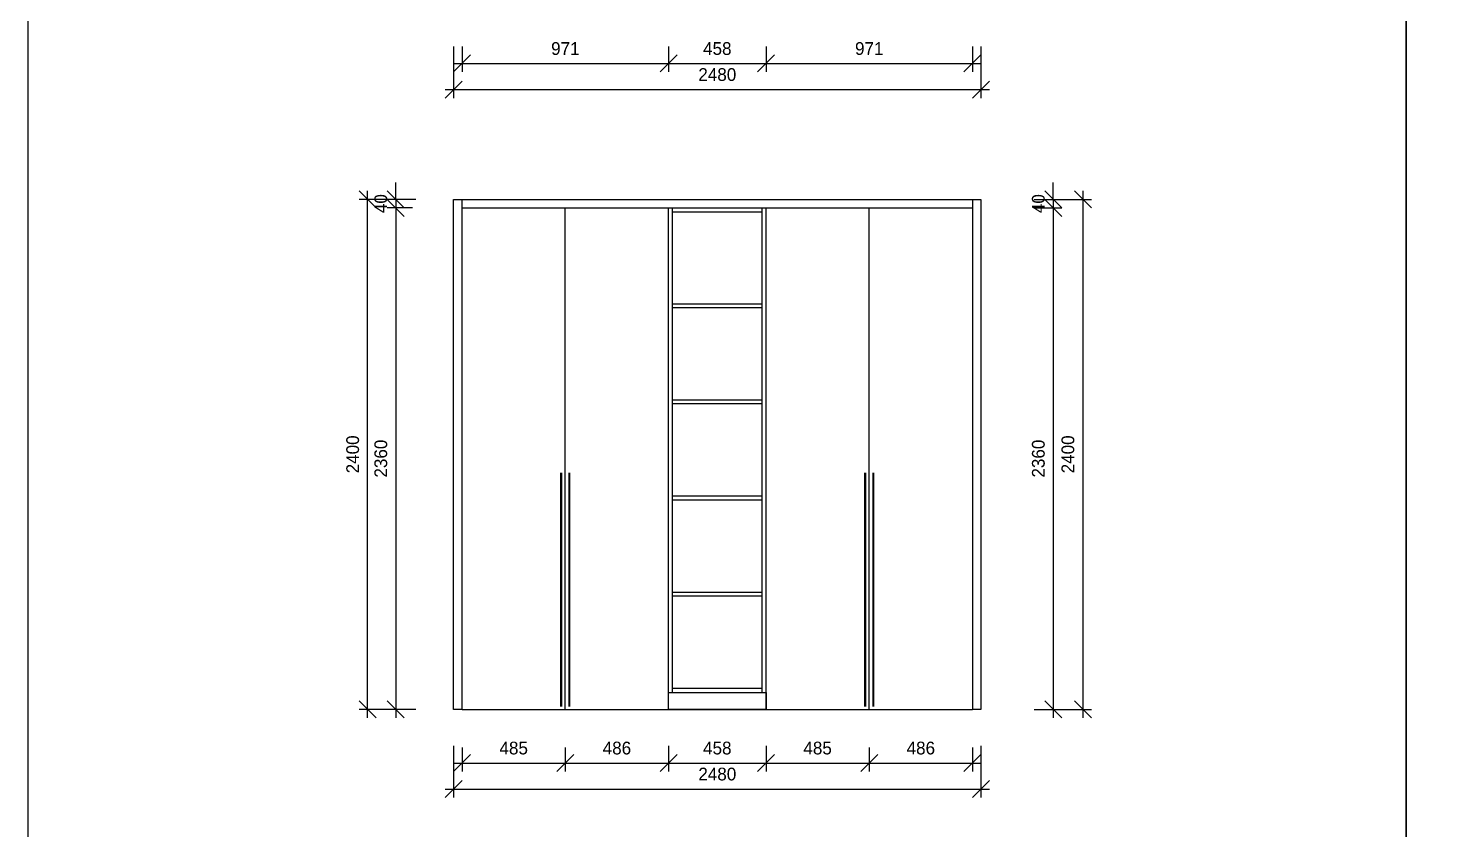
# Model space of a CAD drawing. Header units: millimetres. Extents: x 24776 to 57176, y -19492 to 15017.
# Drawn here: x 24776 to 31387, y 5060 to 8833 of the extents above; entities that cross this region are included whole.
import ezdxf

# ---------------------------------------------------------------- set-up
doc = ezdxf.new("R2010")
doc.units = ezdxf.units.MM
doc.header["$PDMODE"] = 3
doc.styles.add('RomanS', font='')
doc.styles.get('RomanS').set_extended_font_data('YouYuan')
doc.dimstyles.new('SC40', dxfattribs={"dimtxt": 60, "dimasz": 80, "dimexe": 40, "dimexo": 40, "dimgap": 40, "dimtad": 1, "dimdec": 0, "dimzin": 0, "dimdsep": 46, "dimtxsty": 'RomanS', "dimblk": 'OBLIQUE', "dimcen": 0, "dimdle": 40, "dimclrd": 9, "dimclre": 9, "dimclrt": 4, "dimadec": 0, "dimazin": 0, "dimtfac": 1, "dimtdec": 0, "dimtix": 1, "dimtmove": 2, "dimatfit": 1, "dimldrblk": 'DOT', "dimfxl": 1, "dimtolj": 1, "dimtzin": 0, "dimlwd": -1, "dimlwe": -1, "dimarcsym": 0})

# ---------------------------------------------------------------- blocks, each defined once
blk = doc.blocks.new('_Oblique')
at = {"color": 0, "linetype": 'ByBlock', "lineweight": -2}
blk.add_line((-0.5, -0.5), (0.5, 0.5), dxfattribs=at)
blk = doc.blocks.new('*D34')
at = {"color": 9, "transparency": 16777216}
for p, q in [((26777.3, 8747.5), (26777.3, 8504.4)), ((29257.3, 8747.5), (29257.3, 8504.4)), ((26737.3, 8544.4), (29297.3, 8544.4))]:
    blk.add_line(p, q, dxfattribs=at)
at = {"layer": 'Defpoints', "color": 0, "transparency": 16777216}
for p in [(26777.3, 8787.5), (29257.3, 8787.5), (29257.3, 8544.4)]:
    blk.add_point(p, dxfattribs=at)
at = {"color": 9, "transparency": 16777216, "xscale": 80, "yscale": 80, "zscale": 80, "rotation": 180}
blk.add_blockref('_Oblique', (26777.3, 8544.4), dxfattribs=at)
at = {"color": 9, "transparency": 16777216, "xscale": 80, "yscale": 80, "zscale": 80}
blk.add_blockref('_Oblique', (29257.3, 8544.4), dxfattribs=at)
at = {"color": 4, "transparency": 16777216, "insert": (28017.3, 8614.4), "char_height": 60, "attachment_point": 5, "style": 'RomanS'}
blk.add_mtext('\\A1;2480', dxfattribs=at)
blk = doc.blocks.new('_Dot')
at = {"color": 0, "linetype": 'ByBlock', "lineweight": -2}
blk.add_line((-0.5, 0), (-1, 0), dxfattribs=at)
at = {"color": 0, "linetype": 'ByBlock', "const_width": 0.5}
blk.add_lwpolyline([(-0.25, 0, 1), (0.25, 0, 1)], format="xyb", close=True, dxfattribs=at)
blk = doc.blocks.new('*D35')
at = {"color": 9, "transparency": 16777216}
for p, q in [((26817.3, 8747.5), (26817.3, 8626.8)), ((27788.1, 8747.5), (27788.1, 8626.8)), ((26777.3, 8666.8), (27828.1, 8666.8))]:
    blk.add_line(p, q, dxfattribs=at)
at = {"layer": 'Defpoints', "color": 0, "transparency": 16777216}
for p in [(26817.3, 8787.5), (27788.1, 8787.5), (27788.1, 8666.8)]:
    blk.add_point(p, dxfattribs=at)
at = {"color": 9, "transparency": 16777216, "xscale": 80, "yscale": 80, "zscale": 80, "rotation": 180}
blk.add_blockref('_Oblique', (26817.3, 8666.8), dxfattribs=at)
at = {"color": 9, "transparency": 16777216, "xscale": 80, "yscale": 80, "zscale": 80}
blk.add_blockref('_Oblique', (27788.1, 8666.8), dxfattribs=at)
at = {"color": 4, "transparency": 16777216, "insert": (27302.7, 8736.8), "char_height": 60, "attachment_point": 5, "style": 'RomanS'}
blk.add_mtext('\\A1;971', dxfattribs=at)
blk = doc.blocks.new('*D36')
at = {"color": 9, "transparency": 16777216}
for p, q in [((27788.1, 8747.5), (27788.1, 8626.8)), ((28246.5, 8747.5), (28246.5, 8626.8)), ((27748.1, 8666.8), (28286.5, 8666.8))]:
    blk.add_line(p, q, dxfattribs=at)
at = {"layer": 'Defpoints', "color": 0, "transparency": 16777216}
for p in [(27788.1, 8787.5), (28246.5, 8787.5), (28246.5, 8666.8)]:
    blk.add_point(p, dxfattribs=at)
at = {"color": 9, "transparency": 16777216, "xscale": 80, "yscale": 80, "zscale": 80, "rotation": 180}
blk.add_blockref('_Oblique', (27788.1, 8666.8), dxfattribs=at)
at = {"color": 9, "transparency": 16777216, "xscale": 80, "yscale": 80, "zscale": 80}
blk.add_blockref('_Oblique', (28246.5, 8666.8), dxfattribs=at)
at = {"color": 4, "transparency": 16777216, "insert": (28017.3, 8736.8), "char_height": 60, "attachment_point": 5, "style": 'RomanS'}
blk.add_mtext('\\A1;458', dxfattribs=at)
blk = doc.blocks.new('*D37')
at = {"color": 9, "transparency": 16777216}
for p, q in [((28246.5, 8747.5), (28246.5, 8626.8)), ((29217.3, 8747.5), (29217.3, 8626.8)), ((28206.5, 8666.8), (29257.3, 8666.8))]:
    blk.add_line(p, q, dxfattribs=at)
at = {"layer": 'Defpoints', "color": 0, "transparency": 16777216}
for p in [(28246.5, 8787.5), (29217.3, 8787.5), (29217.3, 8666.8)]:
    blk.add_point(p, dxfattribs=at)
at = {"color": 9, "transparency": 16777216, "xscale": 80, "yscale": 80, "zscale": 80, "rotation": 180}
blk.add_blockref('_Oblique', (28246.5, 8666.8), dxfattribs=at)
at = {"color": 9, "transparency": 16777216, "xscale": 80, "yscale": 80, "zscale": 80}
blk.add_blockref('_Oblique', (29217.3, 8666.8), dxfattribs=at)
at = {"color": 4, "transparency": 16777216, "insert": (28731.9, 8736.8), "char_height": 60, "attachment_point": 5, "style": 'RomanS'}
blk.add_mtext('\\A1;971', dxfattribs=at)
blk = doc.blocks.new('*D49')
at = {"color": 9, "transparency": 16777216}
for p, q in [((26777.3, 5455.5), (26777.3, 5212.4)), ((29257.3, 5455.5), (29257.3, 5212.4)), ((26737.3, 5252.4), (29297.3, 5252.4))]:
    blk.add_line(p, q, dxfattribs=at)
at = {"layer": 'Defpoints', "color": 0, "transparency": 16777216}
for p in [(26777.3, 5495.5), (29257.3, 5495.5), (29257.3, 5252.4)]:
    blk.add_point(p, dxfattribs=at)
at = {"color": 9, "transparency": 16777216, "xscale": 80, "yscale": 80, "zscale": 80, "rotation": 180}
blk.add_blockref('_Oblique', (26777.3, 5252.4), dxfattribs=at)
at = {"color": 9, "transparency": 16777216, "xscale": 80, "yscale": 80, "zscale": 80}
blk.add_blockref('_Oblique', (29257.3, 5252.4), dxfattribs=at)
at = {"color": 4, "transparency": 16777216, "insert": (28017.3, 5322.4), "char_height": 60, "attachment_point": 5, "style": 'RomanS'}
blk.add_mtext('\\A1;2480', dxfattribs=at)
blk = doc.blocks.new('*D50')
at = {"color": 9, "transparency": 16777216}
for p, q in [((27788.1, 5455.5), (27788.1, 5334.8)), ((28246.5, 5455.5), (28246.5, 5334.8)), ((27748.1, 5374.8), (28286.5, 5374.8))]:
    blk.add_line(p, q, dxfattribs=at)
at = {"layer": 'Defpoints', "color": 0, "transparency": 16777216}
for p in [(27788.1, 5495.5), (28246.5, 5495.5), (28246.5, 5374.8)]:
    blk.add_point(p, dxfattribs=at)
at = {"color": 9, "transparency": 16777216, "xscale": 80, "yscale": 80, "zscale": 80, "rotation": 180}
blk.add_blockref('_Oblique', (27788.1, 5374.8), dxfattribs=at)
at = {"color": 9, "transparency": 16777216, "xscale": 80, "yscale": 80, "zscale": 80}
blk.add_blockref('_Oblique', (28246.5, 5374.8), dxfattribs=at)
at = {"color": 4, "transparency": 16777216, "insert": (28017.3, 5444.8), "char_height": 60, "attachment_point": 5, "style": 'RomanS'}
blk.add_mtext('\\A1;458', dxfattribs=at)
blk = doc.blocks.new('*D51')
at = {"color": 9, "transparency": 16777216}
for p, q in [((26372.9, 5587.3), (26372.9, 8067.3)), ((26600.3, 8027.3), (26332.9, 8027.3)), ((26600.3, 5627.3), (26332.9, 5627.3))]:
    blk.add_line(p, q, dxfattribs=at)
at = {"layer": 'Defpoints', "color": 0, "transparency": 16777216}
for p in [(26372.9, 8027.3), (26640.3, 8027.3), (26640.3, 5627.3)]:
    blk.add_point(p, dxfattribs=at)
at = {"color": 9, "transparency": 16777216, "xscale": 80, "yscale": 80, "zscale": 80}
for p, rotation in [((26372.9, 8027.3), 90), ((26372.9, 5627.3), 270)]:
    blk.add_blockref('_Oblique', p, dxfattribs=dict(at, rotation=rotation))
at = {"color": 4, "transparency": 16777216, "insert": (26302.9, 6827.3), "char_height": 60, "attachment_point": 5, "rotation": 90, "style": 'RomanS'}
blk.add_mtext('\\A1;2400', dxfattribs=at)
blk = doc.blocks.new('*D48')
at = {"color": 9, "transparency": 16777216}
for p, q in [((29736.3, 8067.3), (29736.3, 5587.3)), ((29507, 8027.3), (29776.3, 8027.3)), ((29507, 5627.3), (29776.3, 5627.3))]:
    blk.add_line(p, q, dxfattribs=at)
at = {"layer": 'Defpoints', "color": 0, "transparency": 16777216}
for p in [(29467, 8027.3), (29467, 5627.3), (29736.3, 5627.3)]:
    blk.add_point(p, dxfattribs=at)
at = {"color": 9, "transparency": 16777216, "xscale": 80, "yscale": 80, "zscale": 80}
for p, rotation in [((29736.3, 8027.3), 90), ((29736.3, 5627.3), 270)]:
    blk.add_blockref('_Oblique', p, dxfattribs=dict(at, rotation=rotation))
at = {"color": 4, "transparency": 16777216, "insert": (29666.3, 6827.3), "char_height": 60, "attachment_point": 5, "rotation": 90, "style": 'RomanS'}
blk.add_mtext('\\A1;2400', dxfattribs=at)
blk = doc.blocks.new('*D52')
at = {"color": 9, "transparency": 16777216}
for p, q in [((26505.1, 8027.3), (26505.1, 8107.3)), ((26584.3, 8027.3), (26465.1, 8027.3)), ((26505.1, 8027.3), (26505.1, 7987.3)), ((26584.3, 7987.3), (26465.1, 7987.3)), ((26505.1, 7987.3), (26505.1, 7907.3))]:
    blk.add_line(p, q, dxfattribs=at)
at = {"layer": 'Defpoints', "color": 0, "transparency": 16777216}
for p in [(26624.3, 8027.3), (26505.1, 7987.3), (26624.3, 7987.3)]:
    blk.add_point(p, dxfattribs=at)
at = {"color": 9, "transparency": 16777216, "xscale": 80, "yscale": 80, "zscale": 80}
for p, rotation in [((26505.1, 8027.3), 270), ((26505.1, 7987.3), 90)]:
    blk.add_blockref('_Oblique', p, dxfattribs=dict(at, rotation=rotation))
at = {"color": 4, "transparency": 16777216, "insert": (26435.1, 8007.3), "char_height": 60, "attachment_point": 5, "rotation": 90, "style": 'RomanS'}
blk.add_mtext('\\A1;40', dxfattribs=at)
blk = doc.blocks.new('*D53')
at = {"color": 9, "transparency": 16777216}
for p, q in [((26505.1, 8027.3), (26505.1, 5587.3)), ((26584.3, 7987.3), (26465.1, 7987.3)), ((26584.3, 5627.3), (26465.1, 5627.3))]:
    blk.add_line(p, q, dxfattribs=at)
at = {"layer": 'Defpoints', "color": 0, "transparency": 16777216}
for p in [(26624.3, 7987.3), (26505.1, 5627.3), (26624.3, 5627.3)]:
    blk.add_point(p, dxfattribs=at)
at = {"color": 9, "transparency": 16777216, "xscale": 80, "yscale": 80, "zscale": 80}
for p, rotation in [((26505.1, 7987.3), 90), ((26505.1, 5627.3), 270)]:
    blk.add_blockref('_Oblique', p, dxfattribs=dict(at, rotation=rotation))
at = {"color": 4, "transparency": 16777216, "insert": (26435.1, 6807.3), "char_height": 60, "attachment_point": 5, "rotation": 90, "style": 'RomanS'}
blk.add_mtext('\\A1;2360', dxfattribs=at)
blk = doc.blocks.new('*D54')
at = {"color": 9, "transparency": 16777216}
for p, q in [((29597.3, 8027.3), (29597.3, 8107.3)), ((29507, 8027.3), (29637.3, 8027.3)), ((29597.3, 8027.3), (29597.3, 7987.3)), ((29507, 7987.3), (29637.3, 7987.3)), ((29597.3, 7987.3), (29597.3, 7907.3))]:
    blk.add_line(p, q, dxfattribs=at)
at = {"layer": 'Defpoints', "color": 0, "transparency": 16777216}
for p in [(29467, 8027.3), (29467, 7987.3), (29597.3, 7987.3)]:
    blk.add_point(p, dxfattribs=at)
at = {"color": 9, "transparency": 16777216, "xscale": 80, "yscale": 80, "zscale": 80}
for p, rotation in [((29597.3, 8027.3), 270), ((29597.3, 7987.3), 90)]:
    blk.add_blockref('_Oblique', p, dxfattribs=dict(at, rotation=rotation))
at = {"color": 4, "transparency": 16777216, "insert": (29527.3, 8007.3), "char_height": 60, "attachment_point": 5, "rotation": 90, "style": 'RomanS'}
blk.add_mtext('\\A1;40', dxfattribs=at)
blk = doc.blocks.new('*D55')
at = {"color": 9, "transparency": 16777216}
for p, q in [((29597.3, 8027.3), (29597.3, 5587.3)), ((29507, 7987.3), (29637.3, 7987.3)), ((29507, 5627.3), (29637.3, 5627.3))]:
    blk.add_line(p, q, dxfattribs=at)
at = {"layer": 'Defpoints', "color": 0, "transparency": 16777216}
for p in [(29467, 7987.3), (29467, 5627.3), (29597.3, 5627.3)]:
    blk.add_point(p, dxfattribs=at)
at = {"color": 9, "transparency": 16777216, "xscale": 80, "yscale": 80, "zscale": 80}
for p, rotation in [((29597.3, 7987.3), 90), ((29597.3, 5627.3), 270)]:
    blk.add_blockref('_Oblique', p, dxfattribs=dict(at, rotation=rotation))
at = {"color": 4, "transparency": 16777216, "insert": (29527.3, 6807.3), "char_height": 60, "attachment_point": 5, "rotation": 90, "style": 'RomanS'}
blk.add_mtext('\\A1;2360', dxfattribs=at)
blk = doc.blocks.new('*D56')
at = {"color": 9, "transparency": 16777216}
for p, q in [((26817.3, 5447.4), (26817.3, 5334.8)), ((27302.3, 5447.4), (27302.3, 5334.8)), ((26777.3, 5374.8), (27342.3, 5374.8))]:
    blk.add_line(p, q, dxfattribs=at)
at = {"layer": 'Defpoints', "color": 0, "transparency": 16777216}
for p in [(26817.3, 5487.4), (27302.3, 5487.4), (27302.3, 5374.8)]:
    blk.add_point(p, dxfattribs=at)
at = {"color": 9, "transparency": 16777216, "xscale": 80, "yscale": 80, "zscale": 80, "rotation": 180}
blk.add_blockref('_Oblique', (26817.3, 5374.8), dxfattribs=at)
at = {"color": 9, "transparency": 16777216, "xscale": 80, "yscale": 80, "zscale": 80}
blk.add_blockref('_Oblique', (27302.3, 5374.8), dxfattribs=at)
at = {"color": 4, "transparency": 16777216, "insert": (27059.8, 5444.8), "char_height": 60, "attachment_point": 5, "style": 'RomanS'}
blk.add_mtext('\\A1;485', dxfattribs=at)
blk = doc.blocks.new('*D57')
at = {"color": 9, "transparency": 16777216}
for p, q in [((27302.3, 5447.4), (27302.3, 5334.8)), ((27788.1, 5447.4), (27788.1, 5334.8)), ((27262.3, 5374.8), (27828.1, 5374.8))]:
    blk.add_line(p, q, dxfattribs=at)
at = {"layer": 'Defpoints', "color": 0, "transparency": 16777216}
for p in [(27302.3, 5487.4), (27788.1, 5487.4), (27788.1, 5374.8)]:
    blk.add_point(p, dxfattribs=at)
at = {"color": 9, "transparency": 16777216, "xscale": 80, "yscale": 80, "zscale": 80, "rotation": 180}
blk.add_blockref('_Oblique', (27302.3, 5374.8), dxfattribs=at)
at = {"color": 9, "transparency": 16777216, "xscale": 80, "yscale": 80, "zscale": 80}
blk.add_blockref('_Oblique', (27788.1, 5374.8), dxfattribs=at)
at = {"color": 4, "transparency": 16777216, "insert": (27545.2, 5444.8), "char_height": 60, "attachment_point": 5, "style": 'RomanS'}
blk.add_mtext('\\A1;486', dxfattribs=at)
blk = doc.blocks.new('*D58')
at = {"color": 9, "transparency": 16777216}
for p, q in [((28246.5, 5447.4), (28246.5, 5334.8)), ((28731.5, 5447.4), (28731.5, 5334.8)), ((28206.5, 5374.8), (28771.5, 5374.8))]:
    blk.add_line(p, q, dxfattribs=at)
at = {"layer": 'Defpoints', "color": 0, "transparency": 16777216}
for p in [(28246.5, 5487.4), (28731.5, 5487.4), (28731.5, 5374.8)]:
    blk.add_point(p, dxfattribs=at)
at = {"color": 9, "transparency": 16777216, "xscale": 80, "yscale": 80, "zscale": 80, "rotation": 180}
blk.add_blockref('_Oblique', (28246.5, 5374.8), dxfattribs=at)
at = {"color": 9, "transparency": 16777216, "xscale": 80, "yscale": 80, "zscale": 80}
blk.add_blockref('_Oblique', (28731.5, 5374.8), dxfattribs=at)
at = {"color": 4, "transparency": 16777216, "insert": (28489, 5444.8), "char_height": 60, "attachment_point": 5, "style": 'RomanS'}
blk.add_mtext('\\A1;485', dxfattribs=at)
blk = doc.blocks.new('*D59')
at = {"color": 9, "transparency": 16777216}
for p, q in [((28731.5, 5447.4), (28731.5, 5334.8)), ((29217.3, 5447.4), (29217.3, 5334.8)), ((28691.5, 5374.8), (29257.3, 5374.8))]:
    blk.add_line(p, q, dxfattribs=at)
at = {"layer": 'Defpoints', "color": 0, "transparency": 16777216}
for p in [(28731.5, 5487.4), (29217.3, 5487.4), (29217.3, 5374.8)]:
    blk.add_point(p, dxfattribs=at)
at = {"color": 9, "transparency": 16777216, "xscale": 80, "yscale": 80, "zscale": 80, "rotation": 180}
blk.add_blockref('_Oblique', (28731.5, 5374.8), dxfattribs=at)
at = {"color": 9, "transparency": 16777216, "xscale": 80, "yscale": 80, "zscale": 80}
blk.add_blockref('_Oblique', (29217.3, 5374.8), dxfattribs=at)
at = {"color": 4, "transparency": 16777216, "insert": (28974.4, 5444.8), "char_height": 60, "attachment_point": 5, "style": 'RomanS'}
blk.add_mtext('\\A1;486', dxfattribs=at)

msp = doc.modelspace()

# ---------------------------------------------------------------- linework, layer by layer
at = {"color": 255}
for p, q in [((26777.3, 8027.3), (29257.3, 8027.3)), ((26777.3, 5627.3), (26777.3, 8027.3)), ((26817.3, 5627.3), (26817.3, 8027.3)), ((29217.3, 8027.3), (29217.3, 5627.3)), ((29257.3, 8027.3), (29257.3, 5627.3)), ((26817.3, 7987.3), (29217.3, 7987.3)), ((27302.3, 5627.3), (27302.3, 7987.3)), ((27788.1, 5627.3), (27788.1, 7987.3)), ((27806.1, 5707.3), (27806.1, 7987.3)), ((27806.1, 7969.3), (28228.5, 7969.3)), ((28228.5, 5707.3), (28228.5, 7987.3)), ((28246.5, 5627.3), (28246.5, 7987.3)), ((28731.5, 5627.3), (28731.5, 7987.3)), ((28228.5, 7534.9), (27806.1, 7534.9)), ((28228.5, 7516.9), (27806.1, 7516.9)), ((28228.5, 7082.5), (27806.1, 7082.5)), ((28228.5, 7064.5), (27806.1, 7064.5)), ((28228.5, 6630.1), (27806.1, 6630.1)), ((28228.5, 6612.1), (27806.1, 6612.1)), ((28228.5, 6177.7), (27806.1, 6177.7)), ((28228.5, 6159.7), (27806.1, 6159.7)), ((28228.5, 5725.3), (27806.1, 5725.3)), ((26817.3, 5627.3), (26777.3, 5627.3)), ((26817.3, 5627.3), (29217.3, 5627.3)), ((29257.3, 5627.3), (29217.3, 5627.3))]:
    msp.add_line(p, q, dxfattribs=at)
at = {"color": 250}
for points in [[(24776.3, 12844.3), (31256.3, 12844.3), (31256.3, 4589.1), (24776.3, 4589.1)], [(31256.3, 12844.3), (37736.3, 12844.3), (37736.3, 4589.1), (31256.3, 4589.1)]]:
    msp.add_lwpolyline(points, close=True, dxfattribs=at)
at = {"color": 255, "const_width": 10}
for points in [[(27283.3, 6740.4), (27283.3, 5640.4)], [(27321.4, 6740.4), (27321.4, 5640.4)], [(28712.5, 6740.4), (28712.5, 5640.4)], [(28750.6, 6740.4), (28750.6, 5640.4)]]:
    msp.add_lwpolyline(points, dxfattribs=at)
at = {"color": 255}
msp.add_lwpolyline([(27788.1, 5707.3), (28246.5, 5707.3), (28246.5, 5627.3), (27788.1, 5627.3)], close=True, dxfattribs=at)

# ---------------------------------------------------------------- dimensions: what is measured, and where the dimension line sits
for base, p1, p2, picture, middle in [((29257.3, 8544.4), (26777.3, 8787.5), (29257.3, 8787.5), '*D34', (28017.3, 8614.4)), ((27788.1, 8666.8), (26817.3, 8787.5), (27788.1, 8787.5), '*D35', (27302.7, 8736.8)), ((28246.5, 8666.8), (27788.1, 8787.5), (28246.5, 8787.5), '*D36', (28017.3, 8736.8)), ((29217.3, 8666.8), (28246.5, 8787.5), (29217.3, 8787.5), '*D37', (28731.9, 8736.8)), ((29257.3, 5252.4), (26777.3, 5495.5), (29257.3, 5495.5), '*D49', (28017.3, 5322.4)), ((27302.3, 5374.8), (26817.3, 5487.4), (27302.3, 5487.4), '*D56', (27059.8, 5444.8)), ((27788.1, 5374.8), (27302.3, 5487.4), (27788.1, 5487.4), '*D57', (27545.2, 5444.8)), ((28246.5, 5374.8), (27788.1, 5495.5), (28246.5, 5495.5), '*D50', (28017.3, 5444.8)), ((28731.5, 5374.8), (28246.5, 5487.4), (28731.5, 5487.4), '*D58', (28489, 5444.8)), ((29217.3, 5374.8), (28731.5, 5487.4), (29217.3, 5487.4), '*D59', (28974.4, 5444.8))]:
    dim = msp.add_linear_dim(base=base, p1=p1, p2=p2, dimstyle='SC40', dxfattribs=at)
    dim.commit()
    dim.dimension.update_dxf_attribs({"geometry": picture, "text_midpoint": middle})
for base, p1, p2, picture, middle in [((26372.9, 8027.3), (26640.3, 5627.3), (26640.3, 8027.3), '*D51', (26302.9, 6827.3)), ((26505.1, 7987.3), (26624.3, 8027.3), (26624.3, 7987.3), '*D52', (26435.1, 8007.3)), ((29597.3, 7987.3), (29467, 8027.3), (29467, 7987.3), '*D54', (29527.3, 8007.3)), ((29736.3, 5627.3), (29467, 8027.3), (29467, 5627.3), '*D48', (29666.3, 6827.3)), ((26505.1, 5627.3), (26624.3, 7987.3), (26624.3, 5627.3), '*D53', (26435.1, 6807.3)), ((29597.3, 5627.3), (29467, 7987.3), (29467, 5627.3), '*D55', (29527.3, 6807.3))]:
    dim = msp.add_linear_dim(base=base, p1=p1, p2=p2, angle=90, dimstyle='SC40', dxfattribs=at)
    dim.commit()
    dim.dimension.update_dxf_attribs({"geometry": picture, "text_midpoint": middle})

doc.saveas('drawing.dxf')
